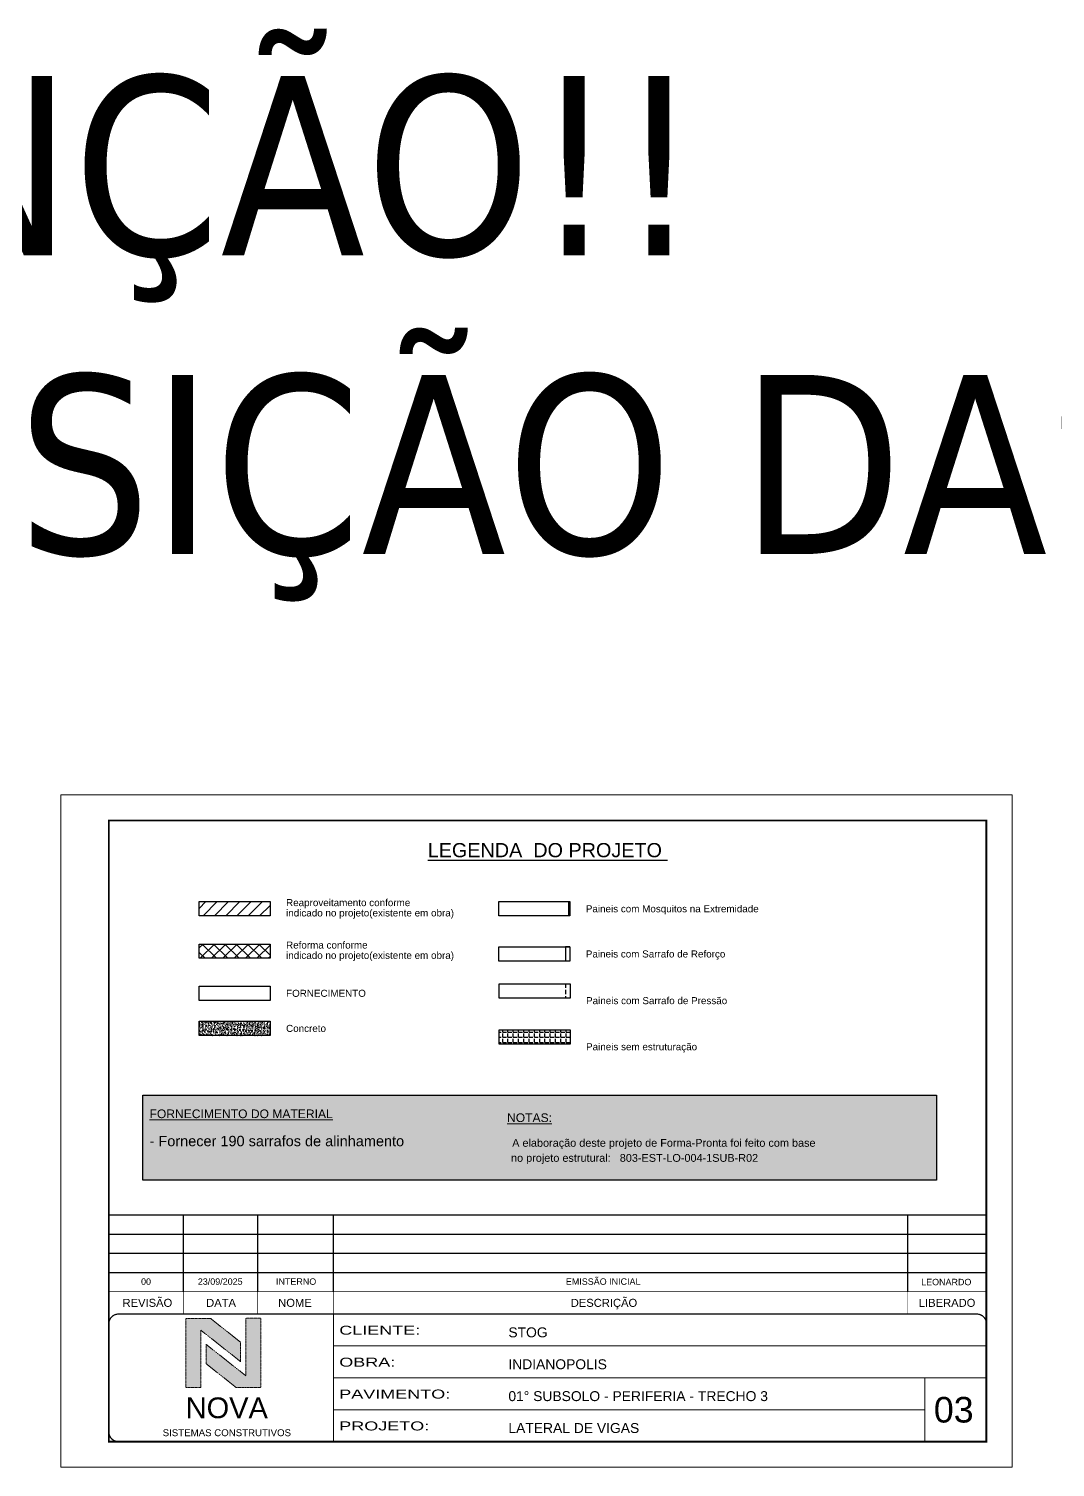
# Model space of a CAD drawing. Extents: x 0 to 6325, y 10169 to 19307.
# Drawn here: x 3120 to 4722, y 17060 to 19307 of the extents above; entities that cross this region are included whole.
import ezdxf
from ezdxf.enums import TextEntityAlignment as Align

# ---------------------------------------------------------------- set-up
doc = ezdxf.new("R2010")
doc.units = 0
for name, pattern in [('CONTINUO', [0]), ('DASHED', [0.75, 0.5, -0.25]), ('HIDDEN', [9.525, 6.35, -3.175])]:
    doc.linetypes.add(name, pattern=pattern)
for name, color, linetype, lineweight in [('CARIMBO', 255, 'Continuous', 9), ('CARIMBO-LEGENDA', 75, 'Continuous', 15), ('Folhas', 255, 'Continuous', 9), ('REAPROVEITAMENTO', 251, 'Continuous', 9), ('SARRAFO DE PRESSAO', 251, 'DASHED', 9)]:
    doc.layers.add(name, color=color, linetype=linetype, lineweight=lineweight)
for name, color, linetype in [('COTA', 241, 'Continuous'), ('Hachura', 253, 'Continuous'), ('Painéis', 200, 'Continuous'), ('SARR_2.2x7', 40, 'Continuous')]:
    doc.layers.add(name, color=color, linetype=linetype)
doc.layers.add('Demarcação 2', color=7, linetype='Continuous', lineweight=9, true_color=0xe0e0e0)
doc.styles.add('arial', font='arial.ttf')
doc.styles.add('TAHOMA', font='tahoma.ttf')
doc.styles.add('Tecnologia', font='')
doc.styles.get('Tecnologia').set_extended_font_data('Forgotten Futurist')

# ---------------------------------------------------------------- blocks, each defined once
blk = doc.blocks.new('A$C64660E27')
at = {"layer": 'COTA', "true_color": 0x1a1a1a}
h = blk.add_hatch(color=250, dxfattribs=at)
h.dxf.hatch_style = 1
h.paths.add_polyline_path([(185.4, -11.6), (142.4, -11.6), (142.4, -131.6), (168.8, -131.6), (168.8, -32.2), (237.7, -86.7), (237.7, -53)])
at = {"layer": 'COTA'}
h = blk.add_hatch(color=20, dxfattribs=at)
h.dxf.hatch_style = 1
h.paths.add_polyline_path([(273, -11.4), (246.6, -11.4), (246.6, -111.1), (177.7, -56.6), (177.7, -90.2), (230, -131.6), (273, -131.6)])
for p, q in [((142.4, -131.6), (142.4, -11.6)), ((142.4, -11.6), (185.4, -11.6)), ((185.4, -11.6), (237.7, -53)), ((273, -11.4), (246.6, -11.4)), ((246.6, -111.1), (246.6, -11.4)), ((273, -11.4), (273, -131.6)), ((168.8, -32.2), (237.7, -86.7)), ((168.8, -131.6), (168.8, -32.2)), ((246.6, -111.1), (177.7, -56.6)), ((177.7, -90.2), (177.7, -56.6)), ((237.7, -86.7), (237.7, -53)), ((230, -131.6), (177.7, -90.2)), ((142.4, -131.6), (168.8, -131.6)), ((273, -131.6), (230, -131.6))]:
    blk.add_line(p, q)
at = {"layer": 'CARIMBO-LEGENDA', "color": 7, "linetype": 'Continuous', "ltscale": 100, "style": 'arial'}
blk.add_text('NOVA', height=36, dxfattribs=at).set_placement((142.4, -184.8))
at = {"layer": 'CARIMBO-LEGENDA', "color": 7, "linetype": 'Continuous', "style": 'arial'}
blk.add_text('SISTEMAS CONSTRUTIVOS', height=12, dxfattribs=at).set_placement((102.5, -216))
blk = doc.blocks.new('9999999999')
at = {"color": 30, "linetype": 'CONTINUO'}
for p, q in [((98564.6, 34230.2), (98564.6, 34429.4)), ((98564.6, 34379.6), (99584, 34379.6)), ((98564.6, 34329.8), (99488, 34329.8)), ((99584, 34329.8), (99488, 34329.8)), ((99488, 34329.8), (99488, 34230.2)), ((98564.6, 34280), (99488, 34280))]:
    blk.add_line(p, q, dxfattribs=at)
at = {"color": 30, "linetype": 'CONTINUO', "const_width": 2}
blk.add_lwpolyline([(99584, 34230.2), (99584, 34414.4, 0.414214), (99569, 34429.4), (98229, 34429.4, 0.414214), (98214, 34414.4), (98214, 34245.2, 0.414214), (98229, 34230.2), (99584, 34230.2)], format="xyb", dxfattribs=at)
at = {"layer": 'Folhas'}
blk.add_lwpolyline([(98139, 34190.2), (99624, 34190.2), (99624, 35240.2), (98139, 35240.2)], close=True, dxfattribs=at)
at = {"layer": 'Folhas', "color": 30, "const_width": 3}
blk.add_lwpolyline([(98214, 34230.2), (99584, 34230.2), (99584, 35200.2), (98214, 35200.2)], close=True, dxfattribs=at)
at = {"xscale": 0.9, "yscale": 0.9, "zscale": 0.9}
blk.add_blockref('A$C64660E27', (98205.8, 34433.1), dxfattribs=at)
at = {"color": 7, "linetype": 'Continuous', "ltscale": 5, "style": 'arial'}
for s, height, p in [('STOG', 15.48, (98837.7, 34393.1)), ('INDIANOPOLIS', 15.483, (98837.7, 34343.3)), ('01° SUBSOLO - PERIFERIA - TRECHO 3', 15.483, (98837.7, 34293.5)), ('LATERAL DE VIGAS', 15.483, (98837.7, 34243.7))]:
    blk.add_text(s, height=height, dxfattribs=at).set_placement(p)
at = {"layer": 'Folhas', "color": 7, "style": 'Tecnologia', "width": 1.5}
for s, p in [('CLIENTE:', (98573.7, 34397.2)), ('OBRA:', (98573.7, 34347.3)), ('PAVIMENTO:', (98573.7, 34297.5)), ('PROJETO:', (98573.7, 34247.7))]:
    blk.add_text(s, height=14, dxfattribs=at).set_placement(p)

msp = doc.modelspace()

# ---------------------------------------------------------------- hatches: boundary and pattern name
at = {"layer": 'COTA', "linetype": 'Continuous', "ltscale": 200}
h = msp.add_hatch(dxfattribs=at)
h.set_pattern_fill('AR-CONC', color=256, scale=0.9)
h.set_pattern_definition([(50, (-100436.6474, -17100.103), (6.45534164, -0.56476921), [0.675, -7.425]), (355, (-100436.6474, -17100.103), (-1.248762, 6.7697292), [0.54, -5.94]), (100.4514445, (-100436.1094, -17100.15), (5.20657962, 6.20495992), [0.57366173, -6.310279]), (46.1842, (-100436.647, -17098.303), (9.605172, -1.4896735), [1.0125, -11.1375]), (96.6356355, (-100435.847, -17098.427), (8.4119575, 8.7670674), [0.8604931, -9.4654238]), (351.184164, (-100436.647, -17098.303), (8.4119575, 8.7670674), [0.81, -8.91]), (21, (-100435.7474, -17098.753), (5.37216347, -3.62357002), [0.675, -7.425]), (326, (-100435.7474, -17098.753), (2.189838, 6.5263504), [0.54, -5.94]), (71.451445, (-100435.3, -17099.055), (7.5620014, 2.90278038), [0.5736617, -6.310279]), (37.5, (-100436.6474, -17100.103), (0.1094387, 2.996044684), [0, -5.868, 0, -6.03, 0, -5.9625]), (7.5, (-100436.6474, -17100.103), (2.36762584, 3.54970541), [0, -3.438, 0, -5.733, 0, -2.2725]), (327.5, (-100438.6544, -17100.103), (4.804401926, -0.202993846), [0, -2.25, 0, -7.02, 0, -9.315]), (317.5, (-100439.5544, -17100.103), (5.24867552, 0.90094484), [0, -2.925, 0, -4.662, 0, -6.615])])
h.paths.add_polyline_path([(3496.67, 17734.23), (3496.67, 17756.48), (3386.1, 17756.48), (3386.1, 17734.23)])
at = {"layer": 'Demarcação 2'}
h = msp.add_hatch(color=8, dxfattribs=at)
h.set_gradient(color1=(112, 112, 112), one_color=1, tint=1, name='SPHERICAL')
h.paths.add_polyline_path([(3298.17, 17641.08), (4537.11, 17641.08), (4537.11, 17508.07), (3298.17, 17508.07)])
at = {"layer": 'Hachura'}
h = msp.add_hatch(dxfattribs=at)
h.set_pattern_fill('ANGLE', color=256, scale=30)
h.set_pattern_definition([(0, (-100436.647, -17100.103), (0, 8.25), [6, -2.25]), (90, (-100436.647, -17100.103), (-8.25, 5e-16), [6, -2.25])])
h.paths.add_polyline_path([(3965, 17720.61), (3965, 17742.86), (3854.43, 17742.86), (3854.43, 17720.61)])
at = {"layer": 'REAPROVEITAMENTO'}
h = msp.add_hatch(dxfattribs=at)
h.set_pattern_fill('ANSI31', color=256, scale=100, style=0)
h.set_pattern_definition([(45, (4436.378, 21122.11), (-8.838835, 8.838835), [])])
h.paths.add_polyline_path([(3386.1, 17943.32), (3386.1, 17921.07), (3496.67, 17921.07), (3496.67, 17943.32)])
h = msp.add_hatch(dxfattribs=at)
h.set_pattern_fill('ANSI37', color=256, scale=100, style=0)
h.set_pattern_definition([(45, (-96469.639, -16895.627), (-8.8388348, 8.8388348), []), (135, (-96469.639, -16895.627), (-8.8388348, -8.8388348), [])])
h.paths.add_polyline_path([(3386.1, 17877.09), (3386.1, 17854.84), (3496.67, 17854.84), (3496.67, 17877.09)])

# ---------------------------------------------------------------- linework, layer by layer
at = {"color": 30}
for p, q in [((3245, 17454.24), (4615, 17454.24)), ((3361.76, 17334.24), (3361.76, 17454.24)), ((3477.42, 17334.24), (3477.42, 17454.24)), ((3595.58, 17334.24), (3595.58, 17454.24)), ((4492.34, 17334.24), (4492.34, 17454.24)), ((3245, 17424.24), (4615, 17424.24)), ((3245, 17394.24), (4615, 17394.24)), ((3245, 17364.24), (4615, 17364.24))]:
    msp.add_line(p, q, dxfattribs=at)
msp.add_lwpolyline([(3298.17, 17641.08), (4537.11, 17641.08), (4537.11, 17508.07), (3298.17, 17508.07)], close=True, dxfattribs=at)
at = {"color": 30, "const_width": 1}
for points in [[(3245, 17334.24), (4615, 17334.24)], [(3361.76, 17334.24), (3361.76, 17299.24)], [(3477.42, 17334.24), (3477.42, 17299.24)], [(3595.58, 17334.24), (3595.58, 17299.24)], [(4492.34, 17334.24), (4492.34, 17299.24)]]:
    msp.add_lwpolyline(points, dxfattribs=at)
at = {"layer": 'COTA', "linetype": 'Continuous', "ltscale": 200}
msp.add_lwpolyline([(3386.1, 17756.48), (3496.67, 17756.48), (3496.67, 17734.23), (3386.1, 17734.23)], close=True, dxfattribs=at)
at = {"layer": 'Painéis', "linetype": 'Continuous'}
msp.add_line((3962.64, 17943.32), (3962.64, 17921.07), dxfattribs=at)
for points in [[(3386.1, 17943.32), (3496.67, 17943.32), (3496.67, 17921.07), (3386.1, 17921.07)], [(3854.07, 17943.32), (3964.64, 17943.32), (3964.64, 17921.07), (3854.07, 17921.07)], [(3386.1, 17877.09), (3496.67, 17877.09), (3496.67, 17854.84), (3386.1, 17854.84)], [(3854.07, 17872.72), (3964.64, 17872.72), (3964.64, 17850.47), (3854.07, 17850.47)], [(3854.43, 17814.89), (3965, 17814.89), (3965, 17792.64), (3854.43, 17792.64)], [(3386.1, 17811.28), (3496.67, 17811.28), (3496.67, 17789.03), (3386.1, 17789.03)], [(3854.43, 17742.86), (3965, 17742.86), (3965, 17720.61), (3854.43, 17720.61)]]:
    msp.add_lwpolyline(points, close=True, dxfattribs=at)
at = {"layer": 'SARR_2.2x7', "linetype": 'Continuous'}
for p, q in [((3964.64, 17872.72), (3957.64, 17872.72)), ((3964.64, 17850.47), (3957.64, 17850.47))]:
    msp.add_line(p, q, dxfattribs=at)
at = {"layer": 'SARR_2.2x7'}
for p, q in [((3957.64, 17872.72), (3957.64, 17850.47)), ((3964.64, 17872.72), (3964.64, 17850.47))]:
    msp.add_line(p, q, dxfattribs=at)
at = {"layer": 'SARR_2.2x7', "linetype": 'HIDDEN'}
msp.add_line((3958, 17814.89), (3958, 17792.64), dxfattribs=at)

# ---------------------------------------------------------------- block references
at = {"layer": 'SARRAFO DE PRESSAO', "color": 6, "linetype": 'ByBlock'}
msp.add_blockref('9999999999', (-94968.98, -17130.21), dxfattribs=at)

# ---------------------------------------------------------------- texts
at = {"color": 0, "linetype": 'Continuous', "ltscale": 5, "style": 'arial'}
msp.add_text('%%ULEGENDA  DO PROJETO ', height=22.1184, dxfattribs=at).set_placement((3929.91, 18012.68), align=Align.CENTER)
at = {"style": 'arial'}
for s, p in [('REVISÃO', (3305.18, 17316.74)), ('DATA', (3420.16, 17316.74)), ('NOME', (3535.52, 17316.74)), ('DESCRIÇÃO', (4017.97, 17316.74)), ('LIBERADO', (4553.64, 17316.74))]:
    msp.add_text(s, height=12.5, dxfattribs=at).set_placement(p, align=Align.MIDDLE_CENTER)
at = {"layer": 'CARIMBO', "style": 'arial'}
for s, p in [('indicado no projeto(existente em obra)', (3521.67, 17925.68)), ('Reaproveitamento conforme ', (3521.67, 17941.77)), ('Paineis com Mosquitos na Extremidade', (3989.64, 17932.2)), ('indicado no projeto(existente em obra)', (3521.67, 17859.45)), ('Reforma conforme ', (3521.67, 17875.54)), ('Paineis com Sarrafo de Reforço', (3989.64, 17861.6)), ('FORNECIMENTO', (3521.67, 17800.16)), ('Paineis com Sarrafo de Pressão', (3990, 17788.7)), ('Concreto', (3521.67, 17745.35)), ('Paineis sem estruturação', (3990, 17716.68))]:
    msp.add_text(s, height=11, dxfattribs=at).set_placement(p, align=Align.MIDDLE_LEFT)
at = {"layer": 'CARIMBO', "color": 5, "style": 'arial'}
for s, height, p in [('%%UFORNECIMENTO DO MATERIAL', 13.5, (3308.52, 17605.21)), ('%%UNOTAS:', 13.5, (3866.6, 17599.09)), ('  A elaboração deste projeto de Forma-Pronta foi feito com base', 12.15, (3865.24, 17560.49)), ('  no projeto estrutural:', 12.15, (3863.42, 17537))]:
    msp.add_text(s, height=height, dxfattribs=at).set_placement(p)
at = {"layer": 'CARIMBO', "color": 1, "style": 'arial'}
msp.add_text('803-EST-LO-004-1SUB-R02', height=12.15, dxfattribs=at).set_placement((4042.65, 17537))
at = {"layer": 'CARIMBO', "style": 'arial'}
for s, p in [('00', (3295.27, 17344.93)), ('23/09/2025', (3383.91, 17344.93)), ('INTERNO', (3505.95, 17344.93)), ('EMISSÃO INICIAL', (3958.5, 17344.93))]:
    msp.add_text(s, height=10, dxfattribs=at).set_placement(p)
at = {"layer": 'CARIMBO', "color": 7, "style": 'arial'}
msp.add_text('03', height=40, dxfattribs=at).set_placement((4532.91, 17129.8))
at = {"layer": 'CARIMBO', "color": 1, "insert": (3308.52, 17577.55), "char_height": 16.2, "attachment_point": 1, "style": 'arial'}
msp.add_mtext('- Fornecer 190 sarrafos de alinhamento', dxfattribs=at)
at = {"layer": 'CARIMBO', "style": 'arial'}
msp.add_attdef('LEONARDO', text='', height=10, dxfattribs=at).set_placement((4552.35, 17349.24), align=Align.MIDDLE_CENTER)
at = {"layer": 'Defpoints', "insert": (3237.5, 18822.38), "char_height": 280, "attachment_point": 5, "style": 'TAHOMA'}
msp.add_mtext('{\\C1;ATENÇÃO!!\\PNÃO MUDAR A POSIÇÃO DAS FOLHAS}', dxfattribs=at)

doc.saveas('drawing.dxf')
